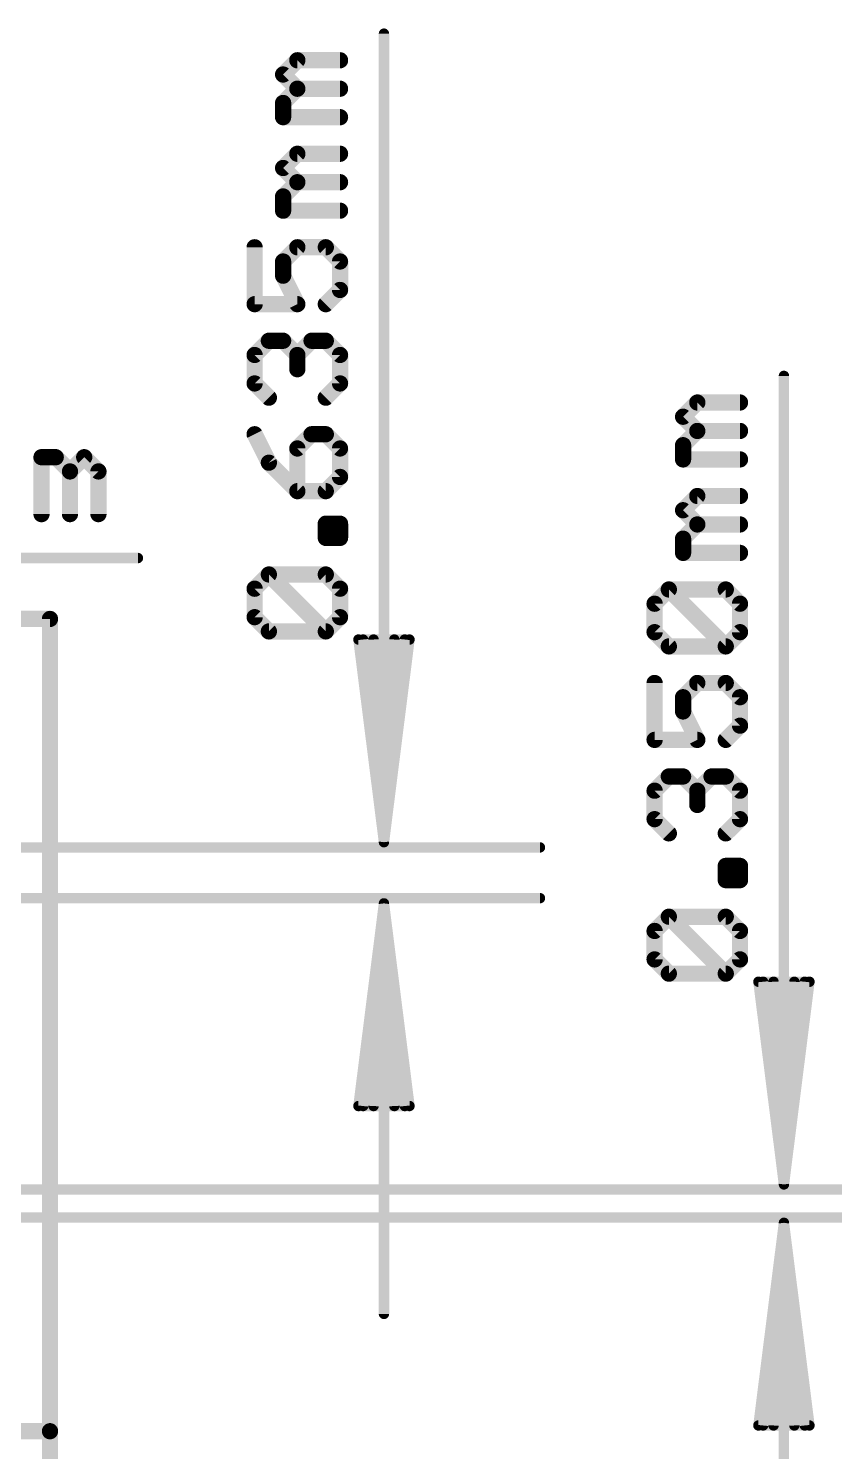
# Model space of a CAD drawing. Extents: x -40 to 67, y -21 to 32.
# Drawn here: x 20.05 to 30.13, y 10.41 to 28.21 of the extents above; entities that cross this region are included whole.
import ezdxf

# ---------------------------------------------------------------- set-up
doc = ezdxf.new("R2010")
doc.units = 0
doc.layers.add('20', color=53, linetype='CONTINUOUS')
doc.layers.add('47', color=253, linetype='CONTINUOUS')

msp = doc.modelspace()

# ---------------------------------------------------------------- linework, layer by layer
at = {"layer": '20', "const_width": 0.2032}
for points in [[(20.32, 20.828), (0, 20.828)], [(20.32, 10.668), (20.32, 20.828)], [(20.32, 10.668), (0, 10.668)], [(20.32, 10.668), (20.32, 10.16)]]:
    msp.add_lwpolyline(points, dxfattribs=at)
at = {"layer": '20', "const_width": 0.1016}
for points in [[(20.3708, 20.828, 1), (20.2692, 20.828)], [(20.32, 20.7772, 1), (20.32, 20.8788)], [(20.3708, 10.668, 1), (20.2692, 10.668)], [(20.2692, 10.668, 1), (20.3708, 10.668)], [(20.32, 10.6172, 1), (20.32, 10.7188)]]:
    msp.add_lwpolyline(points, format="xyb", dxfattribs=at)
at = {"layer": '47'}
for points, const_width in [([(24.495, 18.0355), (24.495, 28.1486)], 0.13), ([(23.2341, 27.6376), (23.412, 27.8156)], 0.2032), ([(23.412, 27.8156), (23.9459, 27.8156)], 0.2032), ([(23.412, 27.4597), (23.2341, 27.6376)], 0.2032), ([(23.2341, 27.2817), (23.412, 27.4597)], 0.2032), ([(23.412, 27.4597), (23.9459, 27.4597)], 0.2032), ([(23.2341, 27.1038), (23.2341, 27.2817)], 0.2032), ([(23.9459, 27.1038), (23.2341, 27.1038)], 0.2032), ([(23.2341, 26.4682), (23.412, 26.6462)], 0.2032), ([(23.412, 26.6462), (23.9459, 26.6462)], 0.2032), ([(23.412, 26.2903), (23.2341, 26.4682)], 0.2032), ([(23.2341, 26.1123), (23.412, 26.2903)], 0.2032), ([(23.412, 26.2903), (23.9459, 26.2903)], 0.2032), ([(23.2341, 25.9344), (23.2341, 26.1123)], 0.2032), ([(23.9459, 25.9344), (23.2341, 25.9344)], 0.2032), ([(22.8782, 25.4768), (22.8782, 24.765)], 0.2032), ([(23.2341, 25.2988), (23.412, 25.4768)], 0.2032), ([(23.412, 25.4768), (23.768, 25.4768)], 0.2032), ([(23.768, 25.4768), (23.9459, 25.2988)], 0.2032), ([(23.2341, 25.1209), (23.2341, 25.2988)], 0.2032), ([(23.9459, 25.2988), (23.9459, 24.9429)], 0.2032), ([(23.412, 24.765), (23.2341, 25.1209)], 0.2032), ([(23.9459, 24.9429), (23.768, 24.765)], 0.2032), ([(22.8782, 24.765), (23.412, 24.765)], 0.2032), ([(22.8782, 24.1294), (23.0561, 24.3074)], 0.2032), ([(23.0561, 24.3074), (23.2341, 24.3074)], 0.2032), ([(23.2341, 24.3074), (23.412, 24.1294)], 0.2032), ([(23.412, 24.1294), (23.59, 24.3074)], 0.2032), ([(23.59, 24.3074), (23.768, 24.3074)], 0.2032), ([(23.768, 24.3074), (23.9459, 24.1294)], 0.2032), ([(22.8782, 23.7735), (22.8782, 24.1294)], 0.2032), ([(23.412, 24.1294), (23.412, 23.9515)], 0.2032), ([(23.9459, 24.1294), (23.9459, 23.7735)], 0.2032), ([(23.0561, 23.5956), (22.8782, 23.7735)], 0.2032), ([(23.9459, 23.7735), (23.768, 23.5956)], 0.2032), ([(29.495, 13.755), (29.495, 23.8681)], 0.13), ([(28.2341, 23.3571), (28.412, 23.5351)], 0.2032), ([(28.412, 23.5351), (28.9459, 23.5351)], 0.2032), ([(28.412, 23.1792), (28.2341, 23.3571)], 0.2032), ([(22.8782, 23.138), (23.0561, 22.7821)], 0.2032), ([(23.59, 23.138), (23.412, 22.9601)], 0.2032), ([(23.768, 23.138), (23.59, 23.138)], 0.2032), ([(23.9459, 22.9601), (23.768, 23.138)], 0.2032), ([(28.2341, 23.0012), (28.412, 23.1792)], 0.2032), ([(28.412, 23.1792), (28.9459, 23.1792)], 0.2032), ([(23.412, 22.9601), (23.412, 22.4262)], 0.2032), ([(23.9459, 22.6041), (23.9459, 22.9601)], 0.2032), ([(28.2341, 22.8233), (28.2341, 23.0012)], 0.2032), ([(20.2139, 22.1391), (20.2139, 22.8509)], 0.2032), ([(20.2139, 22.8509), (20.3918, 22.8509)], 0.2032), ([(20.3918, 22.8509), (20.5698, 22.673)], 0.2032), ([(20.5698, 22.673), (20.7477, 22.8509)], 0.2032), ([(20.7477, 22.8509), (20.9257, 22.673)], 0.2032), ([(23.0561, 22.7821), (23.412, 22.4262)], 0.2032), ([(28.9459, 22.8233), (28.2341, 22.8233)], 0.2032), ([(20.5698, 22.673), (20.5698, 22.1391)], 0.2032), ([(20.9257, 22.673), (20.9257, 22.1391)], 0.2032), ([(23.768, 22.4262), (23.9459, 22.6041)], 0.2032), ([(23.412, 22.4262), (23.768, 22.4262)], 0.2032), ([(28.2341, 22.1877), (28.412, 22.3657)], 0.2032), ([(28.412, 22.3657), (28.9459, 22.3657)], 0.2032), ([(28.412, 22.0098), (28.2341, 22.1877)], 0.2032), ([(23.768, 21.8415), (23.768, 22.0194)], 0.2032), ([(23.768, 22.0194), (23.9459, 22.0194)], 0.2032), ([(23.9459, 22.0194), (23.9459, 21.8415)], 0.2032), ([(28.2341, 21.8318), (28.412, 22.0098)], 0.2032), ([(28.412, 22.0098), (28.9459, 22.0098)], 0.2032), ([(23.9459, 21.8415), (23.768, 21.8415)], 0.2032), ([(28.2341, 21.6539), (28.2341, 21.8318)], 0.2032), ([(28.9459, 21.6539), (28.2341, 21.6539)], 0.2032), ([(12.315, 21.59), (21.4194, 21.59)], 0.13), ([(22.8782, 21.206), (23.0561, 21.3839)], 0.2032), ([(23.0561, 21.3839), (23.768, 21.3839)], 0.2032), ([(23.768, 20.6721), (23.0561, 21.3839)], 0.2032), ([(23.768, 21.3839), (23.9459, 21.206)], 0.2032), ([(22.8782, 20.85), (22.8782, 21.206)], 0.2032), ([(23.9459, 21.206), (23.9459, 20.85)], 0.2032), ([(27.8782, 21.0183), (28.0561, 21.1963)], 0.2032), ([(28.0561, 21.1963), (28.768, 21.1963)], 0.2032), ([(28.768, 20.4845), (28.0561, 21.1963)], 0.2032), ([(28.768, 21.1963), (28.9459, 21.0183)], 0.2032), ([(27.8782, 20.6624), (27.8782, 21.0183)], 0.2032), ([(28.9459, 21.0183), (28.9459, 20.6624)], 0.2032), ([(23.0561, 20.6721), (22.8782, 20.85)], 0.2032), ([(23.9459, 20.85), (23.768, 20.6721)], 0.2032), ([(23.768, 20.6721), (23.0561, 20.6721)], 0.2032), ([(28.0561, 20.4845), (27.8782, 20.6624)], 0.2032), ([(28.9459, 20.6624), (28.768, 20.4845)], 0.2032), ([(24.495, 18.0355), (24.1758, 20.5705)], 0.13), ([(24.1758, 20.5705), (24.8142, 20.5705)], 0.13), ([(24.495, 18.0355), (24.235, 20.5705)], 0.13), ([(24.495, 18.0355), (24.365, 20.5705)], 0.13), ([(24.8142, 20.5705), (24.495, 18.0355)], 0.13), ([(24.625, 20.5705), (24.495, 18.0355)], 0.13), ([(24.755, 20.5705), (24.495, 18.0355)], 0.13), ([(28.768, 20.4845), (28.0561, 20.4845)], 0.2032), ([(27.8782, 20.0269), (27.8782, 19.3151)], 0.2032), ([(28.2341, 19.8489), (28.412, 20.0269)], 0.2032), ([(28.412, 20.0269), (28.768, 20.0269)], 0.2032), ([(28.768, 20.0269), (28.9459, 19.8489)], 0.2032), ([(28.2341, 19.671), (28.2341, 19.8489)], 0.2032), ([(28.9459, 19.8489), (28.9459, 19.493)], 0.2032), ([(28.412, 19.3151), (28.2341, 19.671)], 0.2032), ([(28.9459, 19.493), (28.768, 19.3151)], 0.2032), ([(27.8782, 19.3151), (28.412, 19.3151)], 0.2032), ([(27.8782, 18.6796), (28.0561, 18.8575)], 0.2032), ([(28.0561, 18.8575), (28.2341, 18.8575)], 0.2032), ([(28.2341, 18.8575), (28.412, 18.6796)], 0.2032), ([(28.412, 18.6796), (28.59, 18.8575)], 0.2032), ([(28.59, 18.8575), (28.768, 18.8575)], 0.2032), ([(28.768, 18.8575), (28.9459, 18.6796)], 0.2032), ([(27.8782, 18.3236), (27.8782, 18.6796)], 0.2032), ([(28.412, 18.6796), (28.412, 18.5016)], 0.2032), ([(28.9459, 18.6796), (28.9459, 18.3236)], 0.2032), ([(28.0561, 18.1457), (27.8782, 18.3236)], 0.2032), ([(28.9459, 18.3236), (28.768, 18.1457)], 0.2032), ([(13.36, 17.9705), (26.445, 17.9705)], 0.13), ([(28.768, 17.561), (28.768, 17.7389)], 0.2032), ([(28.768, 17.7389), (28.9459, 17.7389)], 0.2032), ([(28.9459, 17.7389), (28.9459, 17.561)], 0.2032), ([(28.9459, 17.561), (28.768, 17.561)], 0.2032), ([(13.36, 17.3355), (26.445, 17.3355)], 0.13), ([(24.495, 17.2705), (24.1758, 14.7355)], 0.13), ([(24.495, 17.2705), (24.235, 14.7355)], 0.13), ([(24.495, 17.2705), (24.365, 14.7355)], 0.13), ([(24.495, 17.2705), (24.495, 12.1355)], 0.13), ([(24.8142, 14.7355), (24.495, 17.2705)], 0.13), ([(24.625, 14.7355), (24.495, 17.2705)], 0.13), ([(24.755, 14.7355), (24.495, 17.2705)], 0.13), ([(27.8782, 16.9255), (28.0561, 17.1034)], 0.2032), ([(28.0561, 17.1034), (28.768, 17.1034)], 0.2032), ([(28.768, 16.3916), (28.0561, 17.1034)], 0.2032), ([(28.768, 17.1034), (28.9459, 16.9255)], 0.2032), ([(27.8782, 16.5695), (27.8782, 16.9255)], 0.2032), ([(28.9459, 16.9255), (28.9459, 16.5695)], 0.2032), ([(28.0561, 16.3916), (27.8782, 16.5695)], 0.2032), ([(28.9459, 16.5695), (28.768, 16.3916)], 0.2032), ([(28.768, 16.3916), (28.0561, 16.3916)], 0.2032), ([(29.495, 13.755), (29.1758, 16.29)], 0.13), ([(29.1758, 16.29), (29.8142, 16.29)], 0.13), ([(29.495, 13.755), (29.235, 16.29)], 0.13), ([(29.495, 13.755), (29.365, 16.29)], 0.13), ([(29.8142, 16.29), (29.495, 13.755)], 0.13), ([(29.625, 16.29), (29.495, 13.755)], 0.13), ([(29.755, 16.29), (29.495, 13.755)], 0.13), ([(24.1758, 14.7355), (24.8142, 14.7355)], 0.13), ([(14.36, 13.69), (31.445, 13.69)], 0.13), ([(14.36, 13.34), (31.445, 13.34)], 0.13), ([(29.495, 13.275), (29.1758, 10.74)], 0.13), ([(29.495, 13.275), (29.235, 10.74)], 0.13), ([(29.495, 13.275), (29.365, 10.74)], 0.13), ([(29.495, 13.275), (29.495, 8.14)], 0.13), ([(29.8142, 10.74), (29.495, 13.275)], 0.13), ([(29.625, 10.74), (29.495, 13.275)], 0.13), ([(29.755, 10.74), (29.495, 13.275)], 0.13), ([(29.1758, 10.74), (29.8142, 10.74)], 0.13)]:
    msp.add_lwpolyline(points, dxfattribs=dict(at, const_width=const_width))
for points, const_width in [([(24.5275, 28.1486, 1), (24.4625, 28.1486)], 0.065), ([(23.412, 27.8664, 1), (23.412, 27.7648)], 0.1016), ([(23.448, 27.7797, 1), (23.3761, 27.8515)], 0.1016), ([(23.9459, 27.7648, 1), (23.9459, 27.8664)], 0.1016), ([(23.27, 27.6736, 1), (23.1982, 27.6017)], 0.1016), ([(23.1982, 27.6736, 1), (23.27, 27.6017)], 0.1016), ([(23.412, 27.5105, 1), (23.412, 27.4089)], 0.1016), ([(23.448, 27.4238, 1), (23.3761, 27.4956)], 0.1016), ([(23.3761, 27.4238, 1), (23.448, 27.4956)], 0.1016), ([(23.9459, 27.4089, 1), (23.9459, 27.5105)], 0.1016), ([(23.2849, 27.2817, 1), (23.1833, 27.2817)], 0.1016), ([(23.1982, 27.3177, 1), (23.27, 27.2458)], 0.1016), ([(23.2341, 27.1546, 1), (23.2341, 27.053)], 0.1016), ([(23.1833, 27.1038, 1), (23.2849, 27.1038)], 0.1016), ([(23.9459, 27.053, 1), (23.9459, 27.1546)], 0.1016), ([(23.412, 26.697, 1), (23.412, 26.5954)], 0.1016), ([(23.448, 26.6103, 1), (23.3761, 26.6821)], 0.1016), ([(23.9459, 26.5954, 1), (23.9459, 26.697)], 0.1016), ([(23.27, 26.5042, 1), (23.1982, 26.4323)], 0.1016), ([(23.1982, 26.5042, 1), (23.27, 26.4323)], 0.1016), ([(23.412, 26.3411, 1), (23.412, 26.2395)], 0.1016), ([(23.448, 26.2544, 1), (23.3761, 26.3262)], 0.1016), ([(23.3761, 26.2544, 1), (23.448, 26.3262)], 0.1016), ([(23.9459, 26.2395, 1), (23.9459, 26.3411)], 0.1016), ([(23.2849, 26.1123, 1), (23.1833, 26.1123)], 0.1016), ([(23.1982, 26.1483, 1), (23.27, 26.0764)], 0.1016), ([(23.2341, 25.9852, 1), (23.2341, 25.8836)], 0.1016), ([(23.9459, 25.8836, 1), (23.9459, 25.9852)], 0.1016), ([(23.1833, 25.9344, 1), (23.2849, 25.9344)], 0.1016), ([(22.929, 25.4768, 1), (22.8274, 25.4768)], 0.1016), ([(23.412, 25.5276, 1), (23.412, 25.426)], 0.1016), ([(23.448, 25.4409, 1), (23.3761, 25.5127)], 0.1016), ([(23.8039, 25.5127, 1), (23.732, 25.4409)], 0.1016), ([(23.768, 25.426, 1), (23.768, 25.5276)], 0.1016), ([(23.2849, 25.2988, 1), (23.1833, 25.2988)], 0.1016), ([(23.1982, 25.3348, 1), (23.27, 25.2629)], 0.1016), ([(23.9967, 25.2988, 1), (23.8951, 25.2988)], 0.1016), ([(23.91, 25.2629, 1), (23.9818, 25.3348)], 0.1016), ([(23.2795, 25.1436, 1), (23.1887, 25.0982)], 0.1016), ([(23.1833, 25.1209, 1), (23.2849, 25.1209)], 0.1016), ([(23.8951, 24.9429, 1), (23.9967, 24.9429)], 0.1016), ([(23.9818, 24.907, 1), (23.91, 24.9789)], 0.1016), ([(22.8782, 24.8158, 1), (22.8782, 24.7142)], 0.1016), ([(22.8274, 24.765, 1), (22.929, 24.765)], 0.1016), ([(23.3666, 24.7423, 1), (23.4575, 24.7877)], 0.1016), ([(23.412, 24.7142, 1), (23.412, 24.8158)], 0.1016), ([(23.732, 24.8009, 1), (23.8039, 24.7291)], 0.1016), ([(23.0561, 24.3582, 1), (23.0561, 24.2566)], 0.1016), ([(23.0921, 24.2715, 1), (23.0202, 24.3433)], 0.1016), ([(23.27, 24.3433, 1), (23.1982, 24.2715)], 0.1016), ([(23.2341, 24.2566, 1), (23.2341, 24.3582)], 0.1016), ([(23.59, 24.3582, 1), (23.59, 24.2566)], 0.1016), ([(23.6259, 24.2715, 1), (23.5541, 24.3433)], 0.1016), ([(23.8039, 24.3433, 1), (23.732, 24.2715)], 0.1016), ([(23.768, 24.2566, 1), (23.768, 24.3582)], 0.1016), ([(22.929, 24.1294, 1), (22.8274, 24.1294)], 0.1016), ([(22.8423, 24.1654, 1), (22.9141, 24.0935)], 0.1016), ([(23.4628, 24.1294, 1), (23.3612, 24.1294)], 0.1016), ([(23.3761, 24.1654, 1), (23.448, 24.0935)], 0.1016), ([(23.3761, 24.0935, 1), (23.448, 24.1654)], 0.1016), ([(23.9967, 24.1294, 1), (23.8951, 24.1294)], 0.1016), ([(23.91, 24.0935, 1), (23.9818, 24.1654)], 0.1016), ([(22.9141, 23.8095, 1), (22.8423, 23.7376)], 0.1016), ([(23.3612, 23.9515, 1), (23.4628, 23.9515)], 0.1016), ([(23.9818, 23.7376, 1), (23.91, 23.8095)], 0.1016), ([(29.5275, 23.8681, 1), (29.4625, 23.8681)], 0.065), ([(22.8274, 23.7735, 1), (22.929, 23.7735)], 0.1016), ([(23.0202, 23.5597, 1), (23.0921, 23.6315)], 0.1016), ([(23.732, 23.6315, 1), (23.8039, 23.5597)], 0.1016), ([(23.8951, 23.7735, 1), (23.9967, 23.7735)], 0.1016), ([(28.412, 23.5859, 1), (28.412, 23.4843)], 0.1016), ([(28.448, 23.4992, 1), (28.3761, 23.571)], 0.1016), ([(28.9459, 23.4843, 1), (28.9459, 23.5859)], 0.1016), ([(28.27, 23.3931, 1), (28.1982, 23.3212)], 0.1016), ([(28.1982, 23.3931, 1), (28.27, 23.3212)], 0.1016), ([(22.9236, 23.1607, 1), (22.8328, 23.1153)], 0.1016), ([(23.59, 23.1888, 1), (23.59, 23.0872)], 0.1016), ([(23.6259, 23.1021, 1), (23.5541, 23.1739)], 0.1016), ([(23.8039, 23.1739, 1), (23.732, 23.1021)], 0.1016), ([(23.768, 23.0872, 1), (23.768, 23.1888)], 0.1016), ([(28.412, 23.23, 1), (28.412, 23.1284)], 0.1016), ([(28.448, 23.1433, 1), (28.3761, 23.2151)], 0.1016), ([(28.3761, 23.1433, 1), (28.448, 23.2151)], 0.1016), ([(28.9459, 23.1284, 1), (28.9459, 23.23)], 0.1016), ([(23.4628, 22.9601, 1), (23.3612, 22.9601)], 0.1016), ([(23.3761, 22.996, 1), (23.448, 22.9241)], 0.1016), ([(23.9967, 22.9601, 1), (23.8951, 22.9601)], 0.1016), ([(23.91, 22.9241, 1), (23.9818, 22.996)], 0.1016), ([(28.2849, 23.0012, 1), (28.1833, 23.0012)], 0.1016), ([(28.1982, 23.0372, 1), (28.27, 22.9653)], 0.1016), ([(20.2647, 22.8509, 1), (20.1631, 22.8509)], 0.1016), ([(20.2139, 22.9017, 1), (20.2139, 22.8001)], 0.1016), ([(20.4278, 22.8868, 1), (20.3559, 22.815)], 0.1016), ([(20.3918, 22.8001, 1), (20.3918, 22.9017)], 0.1016), ([(20.7837, 22.8868, 1), (20.7118, 22.815)], 0.1016), ([(20.7837, 22.815, 1), (20.7118, 22.8868)], 0.1016), ([(23.0921, 22.818, 1), (23.0202, 22.7462)], 0.1016), ([(23.0107, 22.7594, 1), (23.1016, 22.8048)], 0.1016), ([(28.2341, 22.8741, 1), (28.2341, 22.7725)], 0.1016), ([(28.1833, 22.8233, 1), (28.2849, 22.8233)], 0.1016), ([(28.9459, 22.7725, 1), (28.9459, 22.8741)], 0.1016), ([(20.6206, 22.673, 1), (20.519, 22.673)], 0.1016), ([(20.5339, 22.7089, 1), (20.6057, 22.637)], 0.1016), ([(20.5339, 22.637, 1), (20.6057, 22.7089)], 0.1016), ([(20.9765, 22.673, 1), (20.8749, 22.673)], 0.1016), ([(20.8898, 22.637, 1), (20.9616, 22.7089)], 0.1016), ([(23.8951, 22.6041, 1), (23.9967, 22.6041)], 0.1016), ([(23.9818, 22.5682, 1), (23.91, 22.6401)], 0.1016), ([(23.412, 22.477, 1), (23.412, 22.3754)], 0.1016), ([(23.3612, 22.4262, 1), (23.4628, 22.4262)], 0.1016), ([(23.3761, 22.3903, 1), (23.448, 22.4621)], 0.1016), ([(23.732, 22.4621, 1), (23.8039, 22.3903)], 0.1016), ([(23.768, 22.3754, 1), (23.768, 22.477)], 0.1016), ([(28.412, 22.4165, 1), (28.412, 22.3149)], 0.1016), ([(28.448, 22.3298, 1), (28.3761, 22.4016)], 0.1016), ([(28.9459, 22.3149, 1), (28.9459, 22.4165)], 0.1016), ([(28.27, 22.2237, 1), (28.1982, 22.1518)], 0.1016), ([(28.1982, 22.2237, 1), (28.27, 22.1518)], 0.1016), ([(20.1631, 22.1391, 1), (20.2647, 22.1391)], 0.1016), ([(20.519, 22.1391, 1), (20.6206, 22.1391)], 0.1016), ([(20.8749, 22.1391, 1), (20.9765, 22.1391)], 0.1016), ([(23.8188, 22.0194, 1), (23.7172, 22.0194)], 0.1016), ([(23.768, 22.0702, 1), (23.768, 21.9686)], 0.1016), ([(23.9967, 22.0194, 1), (23.8951, 22.0194)], 0.1016), ([(23.9459, 21.9686, 1), (23.9459, 22.0702)], 0.1016), ([(28.412, 22.0606, 1), (28.412, 21.959)], 0.1016), ([(28.448, 21.9739, 1), (28.3761, 22.0457)], 0.1016), ([(28.3761, 21.9739, 1), (28.448, 22.0457)], 0.1016), ([(28.9459, 21.959, 1), (28.9459, 22.0606)], 0.1016), ([(23.768, 21.8923, 1), (23.768, 21.7907)], 0.1016), ([(23.9459, 21.7907, 1), (23.9459, 21.8923)], 0.1016), ([(28.2849, 21.8318, 1), (28.1833, 21.8318)], 0.1016), ([(28.1982, 21.8678, 1), (28.27, 21.7959)], 0.1016), ([(23.7172, 21.8415, 1), (23.8188, 21.8415)], 0.1016), ([(23.8951, 21.8415, 1), (23.9967, 21.8415)], 0.1016), ([(28.2341, 21.7047, 1), (28.2341, 21.6031)], 0.1016), ([(28.9459, 21.6031, 1), (28.9459, 21.7047)], 0.1016), ([(21.4194, 21.5575, 1), (21.4194, 21.6225)], 0.065), ([(28.1833, 21.6539, 1), (28.2849, 21.6539)], 0.1016), ([(23.0561, 21.4347, 1), (23.0561, 21.3331)], 0.1016), ([(23.0921, 21.4198, 1), (23.0202, 21.348)], 0.1016), ([(23.0921, 21.348, 1), (23.0202, 21.4198)], 0.1016), ([(23.8039, 21.4198, 1), (23.732, 21.348)], 0.1016), ([(23.768, 21.3331, 1), (23.768, 21.4347)], 0.1016), ([(22.929, 21.206, 1), (22.8274, 21.206)], 0.1016), ([(22.8423, 21.2419, 1), (22.9141, 21.17)], 0.1016), ([(23.9967, 21.206, 1), (23.8951, 21.206)], 0.1016), ([(23.91, 21.17, 1), (23.9818, 21.2419)], 0.1016), ([(28.0561, 21.2471, 1), (28.0561, 21.1455)], 0.1016), ([(28.0921, 21.2322, 1), (28.0202, 21.1604)], 0.1016), ([(28.0921, 21.1604, 1), (28.0202, 21.2322)], 0.1016), ([(28.8039, 21.2322, 1), (28.732, 21.1604)], 0.1016), ([(28.768, 21.1455, 1), (28.768, 21.2471)], 0.1016), ([(27.929, 21.0183, 1), (27.8274, 21.0183)], 0.1016), ([(27.8423, 21.0543, 1), (27.9141, 20.9824)], 0.1016), ([(28.9967, 21.0183, 1), (28.8951, 21.0183)], 0.1016), ([(28.91, 20.9824, 1), (28.9818, 21.0543)], 0.1016), ([(22.9141, 20.886, 1), (22.8423, 20.8141)], 0.1016), ([(22.8274, 20.85, 1), (22.929, 20.85)], 0.1016), ([(23.8951, 20.85, 1), (23.9967, 20.85)], 0.1016), ([(23.9818, 20.8141, 1), (23.91, 20.886)], 0.1016), ([(23.0561, 20.7229, 1), (23.0561, 20.6213)], 0.1016), ([(23.0202, 20.6362, 1), (23.0921, 20.708)], 0.1016), ([(23.732, 20.708, 1), (23.8039, 20.6362)], 0.1016), ([(23.732, 20.6362, 1), (23.8039, 20.708)], 0.1016), ([(23.768, 20.6213, 1), (23.768, 20.7229)], 0.1016), ([(27.9141, 20.6984, 1), (27.8423, 20.6265)], 0.1016), ([(27.8274, 20.6624, 1), (27.929, 20.6624)], 0.1016), ([(28.8951, 20.6624, 1), (28.9967, 20.6624)], 0.1016), ([(28.9818, 20.6265, 1), (28.91, 20.6984)], 0.1016), ([(24.208, 20.5746, 1), (24.1435, 20.5664)], 0.065), ([(24.1758, 20.603, 1), (24.1758, 20.538)], 0.065), ([(24.2673, 20.5738, 1), (24.2027, 20.5672)], 0.065), ([(24.3975, 20.5722, 1), (24.3325, 20.5688)], 0.065), ([(24.6575, 20.5688, 1), (24.5925, 20.5722)], 0.065), ([(24.7873, 20.5672, 1), (24.7227, 20.5738)], 0.065), ([(24.8465, 20.5664, 1), (24.782, 20.5746)], 0.065), ([(24.8142, 20.538, 1), (24.8142, 20.603)], 0.065), ([(28.0561, 20.5353, 1), (28.0561, 20.4337)], 0.1016), ([(28.0202, 20.4486, 1), (28.0921, 20.5204)], 0.1016), ([(28.732, 20.5204, 1), (28.8039, 20.4486)], 0.1016), ([(28.732, 20.4486, 1), (28.8039, 20.5204)], 0.1016), ([(28.768, 20.4337, 1), (28.768, 20.5353)], 0.1016), ([(27.929, 20.0269, 1), (27.8274, 20.0269)], 0.1016), ([(28.412, 20.0777, 1), (28.412, 19.9761)], 0.1016), ([(28.448, 19.991, 1), (28.3761, 20.0628)], 0.1016), ([(28.8039, 20.0628, 1), (28.732, 19.991)], 0.1016), ([(28.768, 19.9761, 1), (28.768, 20.0777)], 0.1016), ([(28.2849, 19.8489, 1), (28.1833, 19.8489)], 0.1016), ([(28.1982, 19.8849, 1), (28.27, 19.813)], 0.1016), ([(28.9967, 19.8489, 1), (28.8951, 19.8489)], 0.1016), ([(28.91, 19.813, 1), (28.9818, 19.8849)], 0.1016), ([(28.2795, 19.6937, 1), (28.1887, 19.6483)], 0.1016), ([(28.1833, 19.671, 1), (28.2849, 19.671)], 0.1016), ([(28.9818, 19.4571, 1), (28.91, 19.529)], 0.1016), ([(27.8782, 19.3659, 1), (27.8782, 19.2643)], 0.1016), ([(28.412, 19.2643, 1), (28.412, 19.3659)], 0.1016), ([(28.732, 19.351, 1), (28.8039, 19.2792)], 0.1016), ([(28.8951, 19.493, 1), (28.9967, 19.493)], 0.1016), ([(27.8274, 19.3151, 1), (27.929, 19.3151)], 0.1016), ([(28.3666, 19.2924, 1), (28.4575, 19.3378)], 0.1016), ([(28.0561, 18.9083, 1), (28.0561, 18.8067)], 0.1016), ([(28.0921, 18.8216, 1), (28.0202, 18.8934)], 0.1016), ([(28.27, 18.8934, 1), (28.1982, 18.8216)], 0.1016), ([(28.2341, 18.8067, 1), (28.2341, 18.9083)], 0.1016), ([(28.59, 18.9083, 1), (28.59, 18.8067)], 0.1016), ([(28.6259, 18.8216, 1), (28.5541, 18.8934)], 0.1016), ([(28.8039, 18.8934, 1), (28.732, 18.8216)], 0.1016), ([(28.768, 18.8067, 1), (28.768, 18.9083)], 0.1016), ([(27.929, 18.6796, 1), (27.8274, 18.6796)], 0.1016), ([(27.8423, 18.7155, 1), (27.9141, 18.6436)], 0.1016), ([(28.4628, 18.6796, 1), (28.3612, 18.6796)], 0.1016), ([(28.3761, 18.7155, 1), (28.448, 18.6436)], 0.1016), ([(28.3761, 18.6436, 1), (28.448, 18.7155)], 0.1016), ([(28.9967, 18.6796, 1), (28.8951, 18.6796)], 0.1016), ([(28.91, 18.6436, 1), (28.9818, 18.7155)], 0.1016), ([(28.3612, 18.5016, 1), (28.4628, 18.5016)], 0.1016), ([(27.9141, 18.3596, 1), (27.8423, 18.2877)], 0.1016), ([(27.8274, 18.3236, 1), (27.929, 18.3236)], 0.1016), ([(28.8951, 18.3236, 1), (28.9967, 18.3236)], 0.1016), ([(28.9818, 18.2877, 1), (28.91, 18.3596)], 0.1016), ([(28.0202, 18.1098, 1), (28.0921, 18.1816)], 0.1016), ([(28.732, 18.1816, 1), (28.8039, 18.1098)], 0.1016), ([(24.4628, 18.0396, 1), (24.5272, 18.0314)], 0.065), ([(24.4627, 18.0388, 1), (24.5273, 18.0322)], 0.065), ([(24.4625, 18.0338, 1), (24.5275, 18.0372)], 0.065), ([(24.4625, 18.0372, 1), (24.5275, 18.0338)], 0.065), ([(24.4625, 18.0355, 1), (24.5275, 18.0355)], 0.065), ([(24.4627, 18.0322, 1), (24.5273, 18.0388)], 0.065), ([(24.4628, 18.0314, 1), (24.5272, 18.0396)], 0.065), ([(26.445, 17.938, 1), (26.445, 18.003)], 0.065), ([(28.8188, 17.7389, 1), (28.7172, 17.7389)], 0.1016), ([(28.768, 17.7897, 1), (28.768, 17.6881)], 0.1016), ([(28.9967, 17.7389, 1), (28.8951, 17.7389)], 0.1016), ([(28.9459, 17.6881, 1), (28.9459, 17.7897)], 0.1016), ([(28.768, 17.6118, 1), (28.768, 17.5102)], 0.1016), ([(28.9459, 17.5102, 1), (28.9459, 17.6118)], 0.1016), ([(28.7172, 17.561, 1), (28.8188, 17.561)], 0.1016), ([(28.8951, 17.561, 1), (28.9967, 17.561)], 0.1016), ([(24.5275, 17.2705, 1), (24.4625, 17.2705)], 0.065), ([(24.5272, 17.2746, 1), (24.4628, 17.2664)], 0.065), ([(24.5275, 17.2688, 1), (24.4625, 17.2722)], 0.065), ([(24.5275, 17.2722, 1), (24.4625, 17.2688)], 0.065), ([(24.5273, 17.2738, 1), (24.4627, 17.2672)], 0.065), ([(24.5273, 17.2672, 1), (24.4627, 17.2738)], 0.065), ([(24.5272, 17.2664, 1), (24.4628, 17.2746)], 0.065), ([(26.445, 17.303, 1), (26.445, 17.368)], 0.065), ([(28.0561, 17.1542, 1), (28.0561, 17.0526)], 0.1016), ([(28.0921, 17.1393, 1), (28.0202, 17.0675)], 0.1016), ([(28.0921, 17.0675, 1), (28.0202, 17.1393)], 0.1016), ([(28.8039, 17.1393, 1), (28.732, 17.0675)], 0.1016), ([(28.768, 17.0526, 1), (28.768, 17.1542)], 0.1016), ([(27.929, 16.9255, 1), (27.8274, 16.9255)], 0.1016), ([(27.8423, 16.9614, 1), (27.9141, 16.8895)], 0.1016), ([(28.9967, 16.9255, 1), (28.8951, 16.9255)], 0.1016), ([(28.91, 16.8895, 1), (28.9818, 16.9614)], 0.1016), ([(27.9141, 16.6055, 1), (27.8423, 16.5336)], 0.1016), ([(27.8274, 16.5695, 1), (27.929, 16.5695)], 0.1016), ([(28.8951, 16.5695, 1), (28.9967, 16.5695)], 0.1016), ([(28.9818, 16.5336, 1), (28.91, 16.6055)], 0.1016), ([(28.0561, 16.4424, 1), (28.0561, 16.3408)], 0.1016), ([(28.0202, 16.3557, 1), (28.0921, 16.4275)], 0.1016), ([(28.732, 16.4275, 1), (28.8039, 16.3557)], 0.1016), ([(28.732, 16.3557, 1), (28.8039, 16.4275)], 0.1016), ([(28.768, 16.3408, 1), (28.768, 16.4424)], 0.1016), ([(29.208, 16.2941, 1), (29.1435, 16.2859)], 0.065), ([(29.1758, 16.3225, 1), (29.1758, 16.2575)], 0.065), ([(29.2673, 16.2933, 1), (29.2027, 16.2867)], 0.065), ([(29.3975, 16.2917, 1), (29.3325, 16.2883)], 0.065), ([(29.6575, 16.2883, 1), (29.5925, 16.2917)], 0.065), ([(29.7873, 16.2867, 1), (29.7227, 16.2933)], 0.065), ([(29.8465, 16.2859, 1), (29.782, 16.2941)], 0.065), ([(29.8142, 16.2575, 1), (29.8142, 16.3225)], 0.065), ([(24.1758, 14.768, 1), (24.1758, 14.703)], 0.065), ([(24.8142, 14.703, 1), (24.8142, 14.768)], 0.065), ([(24.1435, 14.7396, 1), (24.208, 14.7314)], 0.065), ([(24.2027, 14.7388, 1), (24.2673, 14.7322)], 0.065), ([(24.3325, 14.7372, 1), (24.3975, 14.7338)], 0.065), ([(24.5925, 14.7338, 1), (24.6575, 14.7372)], 0.065), ([(24.7227, 14.7322, 1), (24.7873, 14.7388)], 0.065), ([(24.782, 14.7314, 1), (24.8465, 14.7396)], 0.065), ([(29.4628, 13.7591, 1), (29.5272, 13.7509)], 0.065), ([(29.4627, 13.7583, 1), (29.5273, 13.7517)], 0.065), ([(29.4625, 13.7533, 1), (29.5275, 13.7567)], 0.065), ([(29.4625, 13.7567, 1), (29.5275, 13.7533)], 0.065), ([(29.4625, 13.755, 1), (29.5275, 13.755)], 0.065), ([(29.4627, 13.7517, 1), (29.5273, 13.7583)], 0.065), ([(29.4628, 13.7509, 1), (29.5272, 13.7591)], 0.065), ([(29.5275, 13.275, 1), (29.4625, 13.275)], 0.065), ([(29.5272, 13.2791, 1), (29.4628, 13.2709)], 0.065), ([(29.5275, 13.2733, 1), (29.4625, 13.2767)], 0.065), ([(29.5275, 13.2767, 1), (29.4625, 13.2733)], 0.065), ([(29.5273, 13.2783, 1), (29.4627, 13.2717)], 0.065), ([(29.5273, 13.2717, 1), (29.4627, 13.2783)], 0.065), ([(29.5272, 13.2709, 1), (29.4628, 13.2791)], 0.065), ([(24.4625, 12.1355, 1), (24.5275, 12.1355)], 0.065), ([(29.1435, 10.7441, 1), (29.208, 10.7359)], 0.065), ([(29.1758, 10.7725, 1), (29.1758, 10.7075)], 0.065), ([(29.2027, 10.7433, 1), (29.2673, 10.7367)], 0.065), ([(29.3325, 10.7417, 1), (29.3975, 10.7383)], 0.065), ([(29.5925, 10.7383, 1), (29.6575, 10.7417)], 0.065), ([(29.7227, 10.7367, 1), (29.7873, 10.7433)], 0.065), ([(29.782, 10.7359, 1), (29.8465, 10.7441)], 0.065), ([(29.8142, 10.7075, 1), (29.8142, 10.7725)], 0.065)]:
    msp.add_lwpolyline(points, format="xyb", dxfattribs=dict(at, const_width=const_width))

doc.saveas('drawing.dxf')
